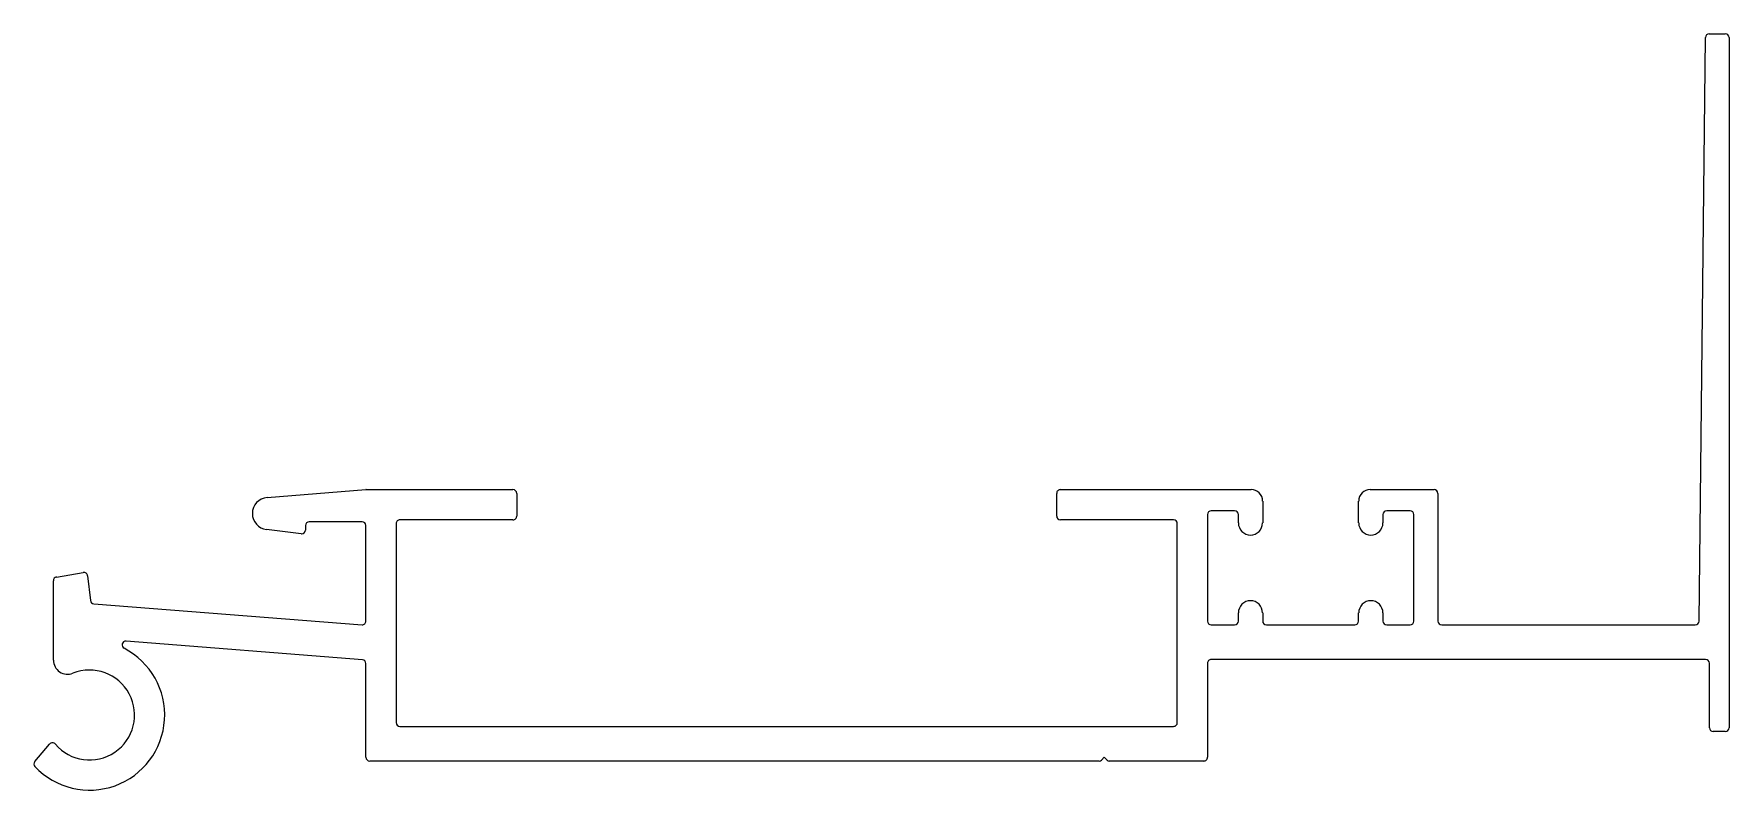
# Model space of a CAD drawing. Header units: inches. Extents: x -53 to 60, y -2 to 48.
import ezdxf

# ---------------------------------------------------------------- set-up
doc = ezdxf.new("R2010")
doc.units = ezdxf.units.IN
doc.header["$MEASUREMENT"] = 0
doc.layers.add('CLIP', color=7, linetype='Continuous')

msp = doc.modelspace()

# ---------------------------------------------------------------- linework, layer by layer
at = {"layer": 'CLIP', "color": 7, "linetype": 'Continuous'}
for p, q in [((58.21, 48.48), (59.27, 48.48)), ((57.53, 9.53), (57.96, 48.23)), ((59.52, 48.23), (59.52, 2.45)), ((-37.4, 17.72), (-30.87, 18.25)), ((-30.85, 18.25), (-21.11, 18.25)), ((-20.86, 18), (-20.86, 16.5)), ((14.94, 16.5), (14.94, 18)), ((15.19, 18.25), (24.94, 18.25)), ((24.94, 18.25), (27.83, 18.25)), ((35.73, 18.25), (39.97, 18.25)), ((40.22, 18), (40.22, 9.53)), ((28.6, 17.49), (28.6, 16.04)), ((34.96, 16.04), (34.96, 17.49)), ((-34.87, 15.87), (-34.87, 15.57)), ((-31.11, 16.12), (-34.62, 16.12)), ((-30.86, 9.53), (-30.86, 15.88)), ((-28.86, 16), (-28.86, 2.8)), ((-21.11, 16.25), (-28.61, 16.25)), ((22.69, 16.25), (15.19, 16.25)), ((22.94, 2.8), (22.94, 16)), ((24.94, 16.6), (24.94, 9.53)), ((26.74, 16.85), (25.19, 16.85)), ((26.99, 16.04), (26.99, 16.6)), ((36.57, 16.6), (36.57, 16.04)), ((38.37, 16.85), (36.82, 16.85)), ((38.62, 9.53), (38.62, 16.6)), ((-35.15, 15.32), (-37.45, 15.6)), ((-51.37, 12.45), (-49.61, 12.75)), ((-49.32, 12.53), (-49.13, 10.89)), ((-51.58, 6.94), (-51.58, 12.21)), ((-48.9, 10.67), (-31.11, 9.28)), ((25.19, 9.28), (26.74, 9.28)), ((26.99, 9.53), (26.99, 10.08)), ((28.6, 10.08), (28.6, 9.53)), ((28.85, 9.28), (34.71, 9.28)), ((34.96, 9.53), (34.96, 10.08)), ((36.57, 10.08), (36.57, 9.53)), ((36.82, 9.28), (38.37, 9.28)), ((40.47, 9.28), (57.28, 9.28)), ((-31.09, 6.97), (-46.76, 8.2)), ((57.97, 6.98), (25.19, 6.98)), ((-30.86, 0.5), (-30.86, 6.72)), ((24.94, 6.73), (24.94, 0.5)), ((58.22, 2.45), (58.22, 6.73)), ((-28.61, 2.55), (22.69, 2.55)), ((-52.81, 0.22), (-51.83, 1.37)), ((59.27, 2.2), (58.47, 2.2)), ((17.76, 0.25), (-30.61, 0.25)), ((18.1, 0.5), (17.91, 0.31)), ((18.29, 0.31), (18.1, 0.5)), ((24.69, 0.25), (18.43, 0.25))]:
    msp.add_line(p, q, dxfattribs=at)
for centre, radius, start, end in [((58.21, 48.23), 0.25, 90, 179.3512), ((59.27, 48.23), 0.25, 0, 90), ((-30.85, 18), 0.25, 90, 94.5655), ((-21.11, 18), 0.25, 0.003, 90), ((15.19, 18), 0.25, 90, 180.003), ((27.83, 17.49), 0.762, 360, 90), ((35.73, 17.49), 0.762, 90, 180), ((39.97, 18), 0.25, 0, 90), ((-37.32, 16.66), 1.07, 94.5655, 180), ((-37.32, 16.66), 1.07, 180, 263), ((-34.62, 15.87), 0.25, 90, 180), ((-31.11, 15.87), 0.25, 1.0239, 90), ((-28.61, 16), 0.25, 90, 180.003), ((-21.11, 16.5), 0.25, 270, 0.003), ((15.19, 16.5), 0.25, 180.003, 270), ((22.69, 16), 0.25, 0.003, 90), ((25.19, 16.6), 0.25, 90, 180), ((26.74, 16.6), 0.25, 0, 90), ((27.79, 16.04), 0.802, 180, 270), ((27.79, 16.04), 0.802, 270, 0), ((35.77, 16.04), 0.802, 180, 0), ((36.82, 16.6), 0.25, 90, 180), ((38.37, 16.6), 0.25, 360, 90), ((-35.12, 15.57), 0.25, 263, 270), ((-35.12, 15.57), 0.25, 270, 360), ((-51.33, 12.21), 0.25, 99.4442, 180), ((-49.56, 12.5), 0.25, 6.4849, 99.4442), ((-48.88, 10.92), 0.25, 186.4849, 265.5314), ((27.79, 10.08), 0.802, 90, 180), ((27.79, 10.08), 0.802, 360, 90), ((35.77, 10.08), 0.802, 90, 180), ((35.77, 10.08), 0.802, 360, 90), ((-31.11, 9.53), 0.25, 270, 0.003), ((25.19, 9.53), 0.25, 180, 270), ((26.74, 9.53), 0.25, 270, 0), ((28.85, 9.53), 0.25, 180, 270), ((34.71, 9.53), 0.25, 270, 360), ((36.82, 9.53), 0.25, 180, 270), ((38.37, 9.53), 0.25, 270, 0), ((40.47, 9.53), 0.25, 180, 270), ((57.28, 9.53), 0.25, 270, 359.3512), ((-46.78, 7.95), 0.25, 85.5314, 242.6848), ((-49.18, 3.3), 4.98, 223.3321, 62.6848), ((-50.64, 6.94), 0.94, 180, 291.8563), ((-31.11, 6.72), 0.25, 0.003, 85.5314), ((25.19, 6.73), 0.25, 90, 180.0028), ((57.97, 6.73), 0.25, 360, 90), ((-49.18, 3.3), 2.98, 220.3816, 111.8563), ((-28.61, 2.8), 0.25, 180.003, 270), ((22.69, 2.8), 0.25, 270, 0.003), ((58.47, 2.45), 0.25, 180, 270), ((59.27, 2.45), 0.25, 270, 0), ((-51.64, 1.21), 0.25, 40.3816, 139.6392), ((-52.62, 0.05), 0.25, 139.6392, 223.3321), ((-30.61, 0.5), 0.25, 180.003, 270), ((17.76, 0.45), 0.203, 270, 315), ((18.43, 0.45), 0.203, 225, 270), ((24.69, 0.5), 0.25, 270, 0.0028)]:
    msp.add_arc(centre, radius, start, end, dxfattribs=at)

doc.saveas('drawing.dxf')
